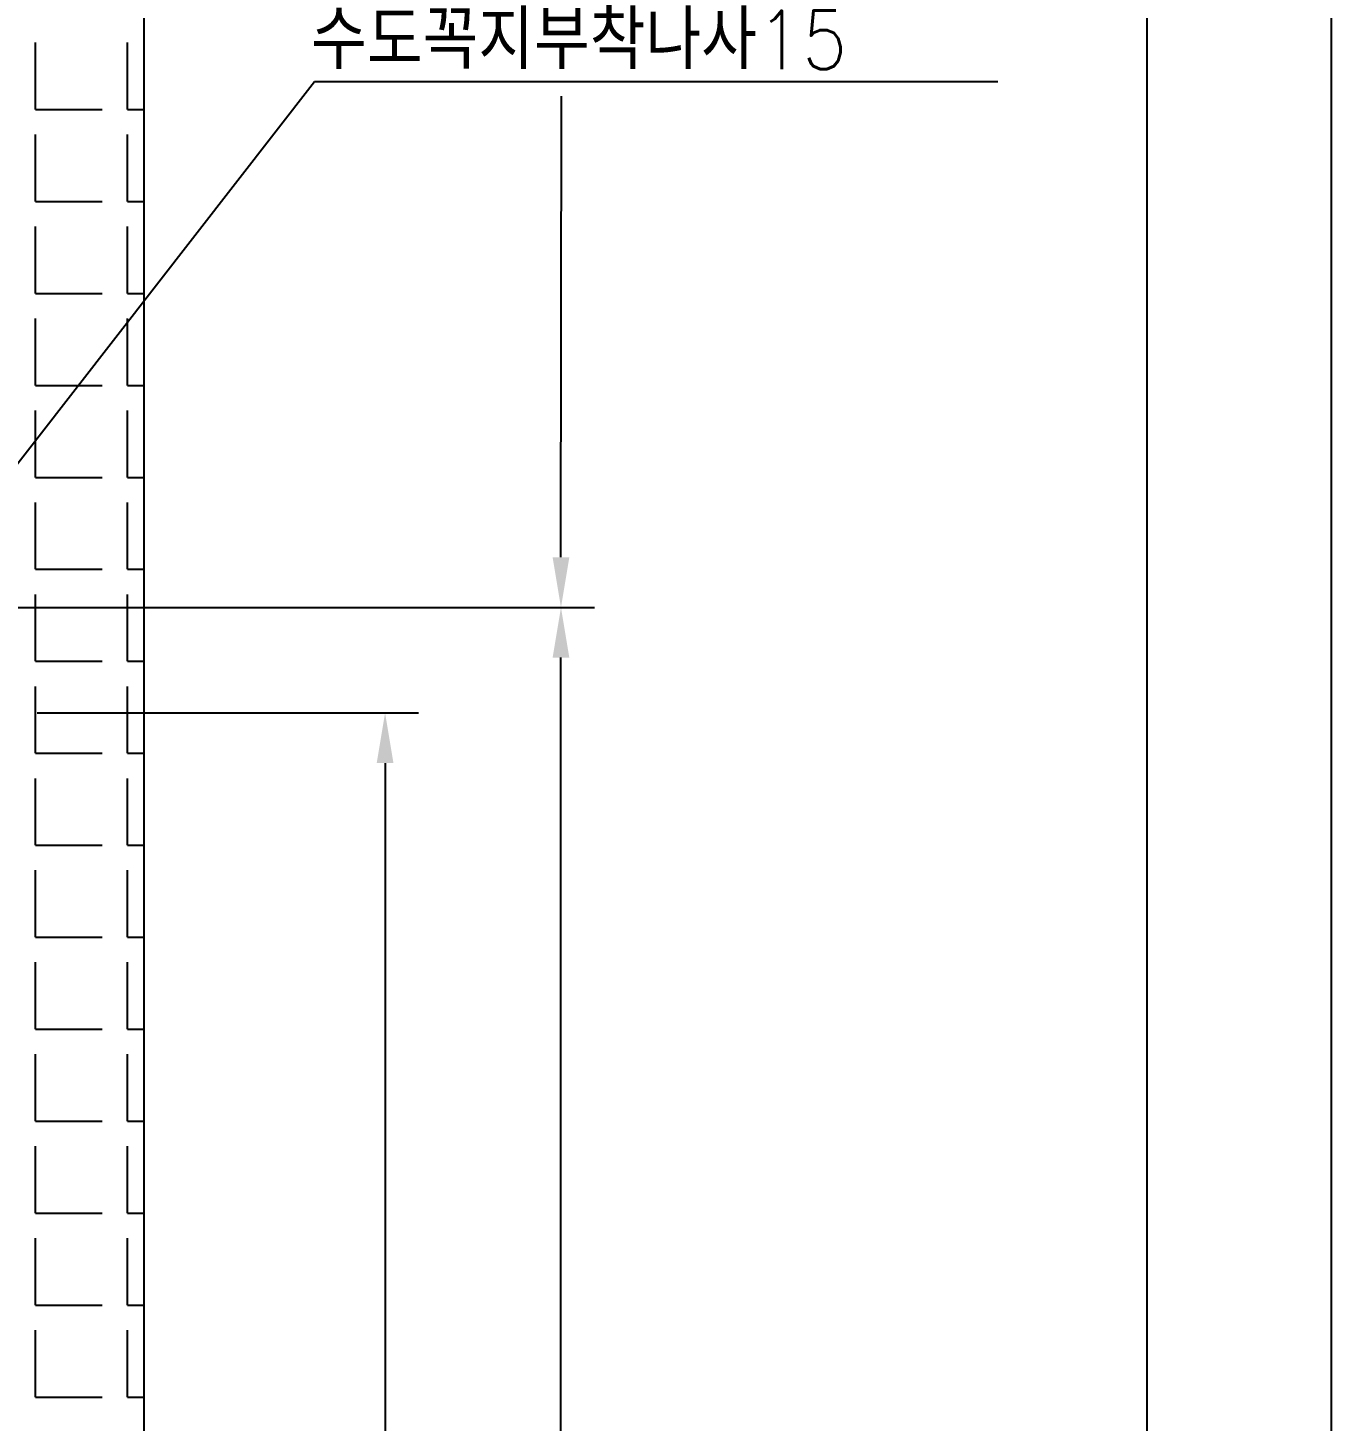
# Model space of a CAD drawing. Extents: x -6207 to -5787, y -4608 to -3937.
# Drawn here: x -5864.9 to -5787, y -4407.2 to -4323.9 of the extents above; entities that cross this region are included whole.
import ezdxf

# ---------------------------------------------------------------- set-up
doc = ezdxf.new("R2010")
doc.units = 0
doc.header["$LTSCALE"] = 7
doc.layers.get('0').update_dxf_attribs({"color": 2, "linetype": 'CONTINUOUS'})
doc.layers.add('D', color=2, linetype='CONTINUOUS')
doc.layers.add('HT', color=3, linetype='CONTINUOUS')
doc.styles.add('GHS', font='ROMANS.shx', dxfattribs={"bigfont": 'GHS.shx'})
doc.dimstyles.new('STANDARD$7', dxfattribs={"dimtxt": 3.5, "dimasz": 3, "dimexe": 1, "dimexo": 1, "dimgap": 1, "dimtad": 3, "dimdec": 4, "dimzin": 0, "dimdsep": 46, "dimtxsty": 'GHS', "dimcen": 1, "dimclrd": 2, "dimclre": 256, "dimclrt": 2, "dimadec": 4, "dimazin": 0, "dimtfac": 1, "dimtdec": 4, "dimtmove": 2, "dimatfit": 2, "dimfxl": 1, "dimtolj": 1, "dimtzin": 0, "dimlwd": -1, "dimlwe": -1, "dimarcsym": 0})

msp = doc.modelspace()

# ---------------------------------------------------------------- linework, layer by layer
at = {"color": 4}
msp.add_line((-5797.9666, -4593.9516), (-5797.9666, -3968.34396), dxfattribs=at)
for p, q in [((-5833.02661, -4355.52225), (-5832.99569, -4327.94661)), ((-5867.14466, -4358.52225), (-5831.02661, -4358.52225)), ((-5833.02661, -4479.13233), (-5833.02661, -4361.52225))]:
    msp.add_line(p, q)
for points in [[(-5833.52661, -4355.52225), (-5832.52661, -4355.52225), (-5833.02661, -4358.52225)], [(-5833.52661, -4361.52225), (-5832.52661, -4361.52225), (-5833.02661, -4358.52225)]]:
    msp.add_solid(points)
at = {"layer": 'D'}
for p, q in [((-5864.36238, -4364.83225), (-5841.54459, -4364.83225)), ((-5864.36238, -4364.83225), (-5841.54459, -4364.83225)), ((-5843.54459, -4367.83225), (-5843.54459, -4479.13233))]:
    msp.add_line(p, q, dxfattribs=at)
msp.add_lwpolyline([(-6206.9666, -3937.34396), (-5786.9666, -3937.34396), (-5786.9666, -4607.9516), (-6206.9666, -4607.9516)], close=True, dxfattribs=at)
msp.add_solid([(-5844.04459, -4367.83225), (-5843.04459, -4367.83225), (-5843.54459, -4364.83225)], dxfattribs=at)
at = {"layer": 'HT', "ltscale": 0.5}
for p, q in [((-5857.94466, -4558.71485), (-5857.94466, -4058.21485)), ((-5864.45667, -4328.74744), (-5864.45667, -4324.74744)), ((-5858.95667, -4328.74744), (-5858.95667, -4324.74744)), ((-5864.45667, -4328.74744), (-5860.45667, -4328.74744)), ((-5858.95667, -4328.74744), (-5857.94466, -4328.74744)), ((-5864.45667, -4334.24744), (-5864.45667, -4330.24744)), ((-5858.95667, -4334.24744), (-5858.95667, -4330.24744)), ((-5864.45667, -4334.24744), (-5860.45667, -4334.24744)), ((-5858.95667, -4334.24744), (-5857.94466, -4334.24744)), ((-5864.45667, -4339.74744), (-5864.45667, -4335.74744)), ((-5858.95667, -4339.74744), (-5858.95667, -4335.74744)), ((-5864.45667, -4339.74744), (-5860.45667, -4339.74744)), ((-5858.95667, -4339.74744), (-5857.94466, -4339.74744)), ((-5864.45667, -4345.24744), (-5864.45667, -4341.24744)), ((-5858.95667, -4345.24744), (-5858.95667, -4341.24744)), ((-5864.45667, -4345.24744), (-5860.45667, -4345.24744)), ((-5858.95667, -4345.24744), (-5857.94466, -4345.24744)), ((-5864.45667, -4350.74744), (-5864.45667, -4346.74744)), ((-5858.95667, -4350.74744), (-5858.95667, -4346.74744)), ((-5864.45667, -4350.74744), (-5860.45667, -4350.74744)), ((-5858.95667, -4350.74744), (-5857.94466, -4350.74744)), ((-5864.45667, -4356.24744), (-5864.45667, -4352.24744)), ((-5858.95667, -4356.24744), (-5858.95667, -4352.24744)), ((-5864.45667, -4356.24744), (-5860.45667, -4356.24744)), ((-5858.95667, -4356.24744), (-5857.94466, -4356.24744)), ((-5864.45667, -4361.74744), (-5864.45667, -4357.74744)), ((-5858.95667, -4361.74744), (-5858.95667, -4357.74744)), ((-5864.45667, -4361.74744), (-5860.45667, -4361.74744)), ((-5858.95667, -4361.74744), (-5857.94466, -4361.74744)), ((-5864.45667, -4367.24744), (-5864.45667, -4363.24744)), ((-5858.95667, -4367.24744), (-5858.95667, -4363.24744)), ((-5864.45667, -4367.24744), (-5860.45667, -4367.24744)), ((-5858.95667, -4367.24744), (-5857.94466, -4367.24744)), ((-5864.45667, -4372.74744), (-5864.45667, -4368.74744)), ((-5858.95667, -4372.74744), (-5858.95667, -4368.74744)), ((-5864.45667, -4372.74744), (-5860.45667, -4372.74744)), ((-5858.95667, -4372.74744), (-5857.94466, -4372.74744)), ((-5864.45667, -4378.24744), (-5864.45667, -4374.24744)), ((-5858.95667, -4378.24744), (-5858.95667, -4374.24744)), ((-5864.45667, -4378.24744), (-5860.45667, -4378.24744)), ((-5858.95667, -4378.24744), (-5857.94466, -4378.24744)), ((-5864.45667, -4383.74744), (-5864.45667, -4379.74744)), ((-5858.95667, -4383.74744), (-5858.95667, -4379.74744)), ((-5864.45667, -4383.74744), (-5860.45667, -4383.74744)), ((-5858.95667, -4383.74744), (-5857.94466, -4383.74744)), ((-5864.45667, -4389.24744), (-5864.45667, -4385.24744)), ((-5858.95667, -4389.24744), (-5858.95667, -4385.24744)), ((-5864.45667, -4389.24744), (-5860.45667, -4389.24744)), ((-5858.95667, -4389.24744), (-5857.94466, -4389.24744)), ((-5864.45667, -4394.74744), (-5864.45667, -4390.74744)), ((-5858.95667, -4394.74744), (-5858.95667, -4390.74744)), ((-5864.45667, -4394.74744), (-5860.45667, -4394.74744)), ((-5858.95667, -4394.74744), (-5857.94466, -4394.74744)), ((-5864.45667, -4400.24744), (-5864.45667, -4396.24744)), ((-5858.95667, -4400.24744), (-5858.95667, -4396.24744)), ((-5864.45667, -4400.24744), (-5860.45667, -4400.24744)), ((-5858.95667, -4400.24744), (-5857.94466, -4400.24744)), ((-5864.45667, -4405.74744), (-5864.45667, -4401.74744)), ((-5858.95667, -4405.74744), (-5858.95667, -4401.74744)), ((-5864.45667, -4405.74744), (-5860.45667, -4405.74744)), ((-5858.95667, -4405.74744), (-5857.94466, -4405.74744))]:
    msp.add_line(p, q, dxfattribs=at)

# ---------------------------------------------------------------- texts
at = {"layer": 'D', "ltscale": 0.5, "style": 'GHS', "width": 0.9}
msp.add_text('수도꼭지부착나사15', height=3.5, dxfattribs=at).set_placement((-5847.96872, -4326.333))

# ---------------------------------------------------------------- leaders
at = {"layer": 'D'}
msp.add_leader([(-5870.62292, -4356.47225), (-5847.76873, -4327.06774), (-5806.9089, -4327.06774)], dimstyle='STANDARD$7', override={"dimscale": 1, "dimtad": 0}, dxfattribs=at)

doc.saveas('drawing.dxf')
